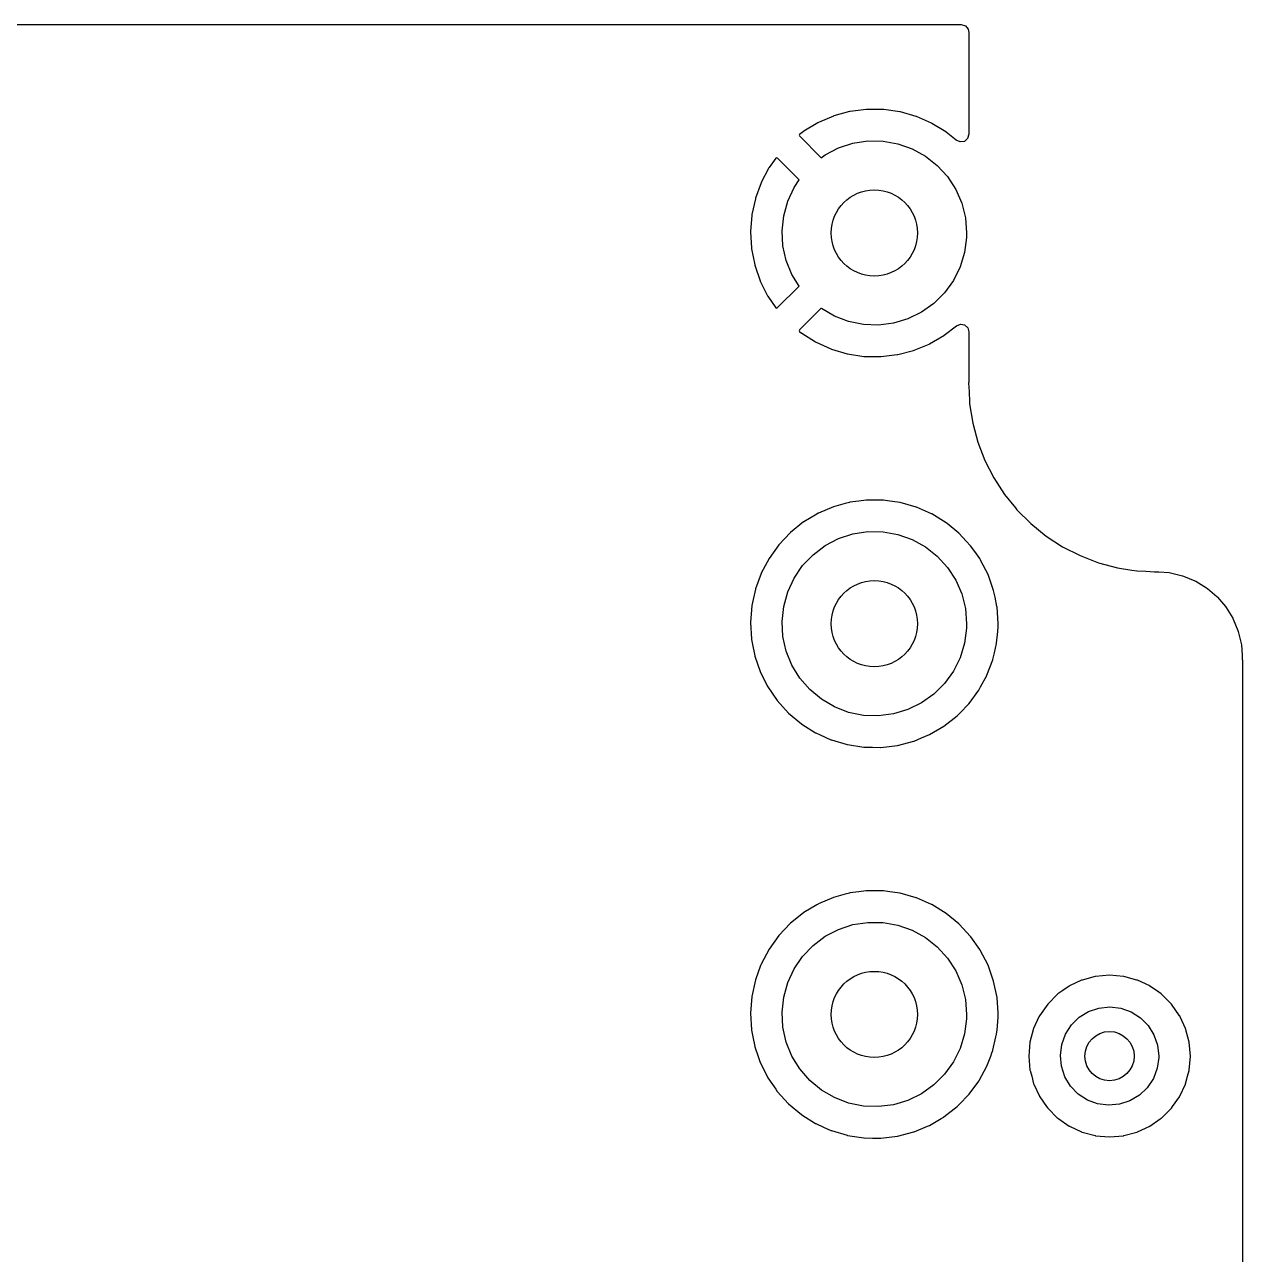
# Model space of a CAD drawing. Extents: x 108 to 192, y -154 to -46.
# Drawn here: x 172.1 to 191.9, y -66.21 to -46.23 of the extents above; entities that cross this region are included whole.
import ezdxf

# ---------------------------------------------------------------- set-up
doc = ezdxf.new("R2010")
doc.units = 0
doc.layers.add('BLACK', color=7, linetype='CONTINUOUS')

msp = doc.modelspace()

# ---------------------------------------------------------------- linework, layer by layer
at = {"layer": 'BLACK', "linetype": 'CONTINUOUS'}
for p, q in [((140.783, -46.2285), (187.326, -46.2285)), ((187.326, -46.2285), (187.394, -46.2485)), ((187.394, -46.2485), (187.44, -46.3022)), ((187.44, -46.3022), (187.451, -46.3545)), ((187.451, -46.3545), (187.451, -48.0118)), ((185.249, -47.7159), (185.005, -47.82)), ((185.257, -47.7131), (185.249, -47.7159)), ((185.513, -47.6431), (185.257, -47.7131)), ((185.521, -47.6415), (185.513, -47.6431)), ((185.784, -47.6068), (185.521, -47.6415)), ((185.793, -47.6063), (185.784, -47.6068)), ((186.058, -47.6077), (185.793, -47.6063)), ((186.067, -47.6083), (186.058, -47.6077)), ((186.329, -47.6457), (186.067, -47.6083)), ((186.338, -47.6475), (186.329, -47.6457)), ((186.593, -47.7201), (186.338, -47.6475)), ((186.601, -47.723), (186.593, -47.7201)), ((186.844, -47.8296), (186.601, -47.723)), ((184.763, -47.965), (184.7, -48.0154)), ((184.77, -47.9601), (184.763, -47.965)), ((184.998, -47.8239), (184.77, -47.9601)), ((185.005, -47.82), (184.998, -47.8239)), ((186.851, -47.8336), (186.844, -47.8296)), ((187.077, -47.9722), (186.851, -47.8336)), ((184.7, -48.0154), (184.692, -48.0275)), ((184.692, -48.0275), (184.698, -48.0388)), ((184.698, -48.0388), (185.052, -48.3932)), ((185.334, -48.2322), (185.567, -48.1558)), ((185.567, -48.1558), (185.81, -48.1187)), ((185.81, -48.1187), (186.056, -48.1217)), ((186.056, -48.1217), (186.298, -48.1648)), ((186.298, -48.1648), (186.53, -48.2468)), ((187.084, -47.9771), (187.077, -47.9722)), ((187.246, -48.1093), (187.084, -47.9771)), ((187.308, -48.1365), (187.246, -48.1093)), ((187.378, -48.1264), (187.308, -48.1365)), ((187.431, -48.0799), (187.378, -48.1264)), ((187.451, -48.0118), (187.431, -48.0799)), ((185.052, -48.3932), (185.116, -48.3457)), ((185.116, -48.3457), (185.334, -48.2322)), ((186.53, -48.2468), (186.745, -48.3656)), ((186.745, -48.3656), (186.938, -48.518)), ((184.202, -48.5582), (184.078, -48.7926)), ((184.207, -48.5509), (184.202, -48.5582)), ((184.315, -48.4004), (184.207, -48.5509)), ((184.327, -48.3915), (184.315, -48.4004)), ((184.339, -48.398), (184.327, -48.3915)), ((184.694, -48.7527), (184.339, -48.398)), ((186.938, -48.518), (187.103, -48.6998)), ((184.611, -48.8741), (184.694, -48.7527)), ((187.103, -48.6998), (187.237, -48.9062)), ((184.075, -48.8004), (183.984, -49.0494)), ((184.078, -48.7926), (184.075, -48.8004)), ((184.507, -49.0971), (184.611, -48.8741)), ((187.237, -48.9062), (187.335, -49.1316)), ((183.981, -49.0577), (183.925, -49.3168)), ((183.984, -49.0494), (183.981, -49.0577)), ((184.442, -49.3339), (184.507, -49.0971)), ((187.335, -49.1316), (187.395, -49.37)), ((183.924, -49.3252), (183.903, -49.5897)), ((183.925, -49.3168), (183.924, -49.3252)), ((184.415, -49.5784), (184.442, -49.3339)), ((187.395, -49.37), (187.415, -49.615)), ((183.903, -49.5897), (183.903, -49.5982)), ((183.903, -49.5982), (183.918, -49.863)), ((184.43, -49.8238), (184.415, -49.5784)), ((187.413, -49.6883), (187.381, -49.932)), ((187.415, -49.615), (187.413, -49.6883)), ((183.918, -49.863), (183.919, -49.8715)), ((183.919, -49.8715), (183.97, -50.1317)), ((184.484, -50.0636), (184.43, -49.8238)), ((187.381, -49.932), (187.31, -50.1672)), ((183.97, -50.1317), (183.972, -50.14)), ((183.972, -50.14), (184.058, -50.3909)), ((184.576, -50.2913), (184.484, -50.0636)), ((184.691, -50.4794), (184.576, -50.2913)), ((187.31, -50.1672), (187.201, -50.3876)), ((184.058, -50.3909), (184.061, -50.3988)), ((184.061, -50.3988), (184.181, -50.6357)), ((184.338, -50.8324), (184.691, -50.4794)), ((187.201, -50.3876), (187.057, -50.5872)), ((184.181, -50.6357), (184.185, -50.6431)), ((184.185, -50.6431), (184.314, -50.8312)), ((186.883, -50.7607), (186.683, -50.9034)), ((187.057, -50.5872), (186.883, -50.7607)), ((184.314, -50.8312), (184.325, -50.8396)), ((184.325, -50.8396), (184.338, -50.8324)), ((185.05, -50.8396), (184.698, -51.1913)), ((185.055, -50.8437), (185.05, -50.8396)), ((185.267, -50.9677), (185.055, -50.8437)), ((186.683, -50.9034), (186.462, -51.0116)), ((185.497, -51.0554), (185.267, -50.9677)), ((185.737, -51.1044), (185.497, -51.0554)), ((185.983, -51.1135), (185.737, -51.1044)), ((186.227, -51.0822), (185.983, -51.1135)), ((186.462, -51.0116), (186.227, -51.0822)), ((187.05, -51.277), (187.248, -51.1217)), ((187.248, -51.1217), (187.314, -51.0954)), ((187.314, -51.0954), (187.383, -51.1089)), ((187.383, -51.1089), (187.435, -51.158)), ((187.435, -51.158), (187.451, -51.2209)), ((184.698, -51.1913), (184.691, -51.2047)), ((184.691, -51.2047), (184.698, -51.2146)), ((184.698, -51.2146), (184.729, -51.2406)), ((184.729, -51.2406), (184.736, -51.2456)), ((184.736, -51.2456), (184.96, -51.3865)), ((186.814, -51.4156), (187.043, -51.2818)), ((187.043, -51.2818), (187.05, -51.277)), ((187.451, -51.2209), (187.451, -52.0206)), ((184.96, -51.3865), (184.968, -51.3906)), ((184.968, -51.3906), (185.21, -51.4997)), ((185.21, -51.4997), (185.218, -51.5027)), ((185.218, -51.5027), (185.472, -51.578)), ((186.296, -51.591), (186.553, -51.5237)), ((186.553, -51.5237), (186.561, -51.5209)), ((186.561, -51.5209), (186.806, -51.4194)), ((186.806, -51.4194), (186.814, -51.4156)), ((185.472, -51.578), (185.48, -51.5799)), ((185.48, -51.5799), (185.742, -51.62)), ((185.742, -51.62), (185.751, -51.6207)), ((185.751, -51.6207), (186.016, -51.6249)), ((186.016, -51.6249), (186.025, -51.6244)), ((186.025, -51.6244), (186.288, -51.5926)), ((186.288, -51.5926), (186.296, -51.591)), ((187.448, -52.0549), (187.446, -52.0637)), ((187.446, -52.0637), (187.447, -52.0724)), ((187.447, -52.0724), (187.447, -52.0729)), ((187.447, -52.0729), (187.447, -52.0746)), ((187.447, -52.0746), (187.448, -52.0773)), ((187.45, -52.04), (187.448, -52.0549)), ((187.448, -52.0549), (187.448, -52.0549)), ((187.448, -52.0773), (187.449, -52.1007)), ((187.449, -52.1007), (187.461, -52.3352)), ((187.451, -52.0206), (187.45, -52.04)), ((187.461, -52.3352), (187.464, -52.3891)), ((187.464, -52.3891), (187.514, -52.7047)), ((187.514, -52.7047), (187.597, -53.0133)), ((187.597, -53.0133), (187.711, -53.3116)), ((187.711, -53.3116), (187.856, -53.5963)), ((187.856, -53.5963), (188.03, -53.8643)), ((185.784, -53.9563), (185.665, -53.972)), ((185.789, -53.9558), (185.784, -53.9563)), ((185.784, -53.9563), (185.784, -53.9563)), ((185.793, -53.9558), (185.789, -53.9558)), ((185.919, -53.9565), (185.793, -53.9558)), ((185.793, -53.9558), (185.793, -53.9558)), ((186.062, -53.9572), (185.919, -53.9565)), ((186.129, -53.9667), (186.062, -53.9572)), ((188.03, -53.8643), (188.032, -53.8669)), ((188.032, -53.8669), (188.208, -54.0841)), ((185.249, -54.0655), (185.005, -54.1695)), ((185.253, -54.0638), (185.249, -54.0655)), ((185.44, -54.0126), (185.253, -54.0638)), ((185.513, -53.9927), (185.44, -54.0126)), ((185.517, -53.9915), (185.513, -53.9927)), ((185.513, -53.9927), (185.513, -53.9927)), ((185.665, -53.972), (185.517, -53.9915)), ((186.329, -53.9952), (186.129, -53.9667)), ((186.334, -53.9958), (186.329, -53.9952)), ((186.329, -53.9952), (186.329, -53.9952)), ((186.597, -54.0708), (186.334, -53.9958)), ((186.601, -54.0725), (186.597, -54.0708)), ((186.844, -54.1792), (186.601, -54.0725)), ((186.601, -54.0725), (186.601, -54.0725)), ((188.208, -54.0841), (188.231, -54.1126)), ((188.231, -54.1126), (188.457, -54.3386)), ((184.766, -54.3119), (184.552, -54.4831)), ((184.77, -54.3097), (184.766, -54.3119)), ((184.981, -54.1831), (184.77, -54.3097)), ((184.77, -54.3097), (184.77, -54.3097)), ((185.001, -54.1712), (184.981, -54.1831)), ((185.005, -54.1695), (185.001, -54.1712)), ((185.005, -54.1695), (185.005, -54.1695)), ((186.848, -54.1809), (186.844, -54.1792)), ((187.081, -54.324), (186.848, -54.1809)), ((187.099, -54.3386), (187.081, -54.324)), ((187.29, -54.4947), (187.099, -54.3386)), ((188.457, -54.3386), (188.706, -54.5397)), ((184.552, -54.4831), (184.364, -54.6817)), ((185.334, -54.5822), (185.567, -54.5058)), ((185.567, -54.5058), (185.81, -54.4687)), ((185.81, -54.4687), (186.056, -54.4717)), ((186.056, -54.4717), (186.298, -54.5148)), ((186.298, -54.5148), (186.53, -54.5968)), ((187.293, -54.4974), (187.29, -54.4947)), ((187.29, -54.4947), (187.29, -54.4947)), ((187.296, -54.5006), (187.293, -54.4974)), ((187.409, -54.6226), (187.296, -54.5006)), ((187.296, -54.5006), (187.296, -54.5006)), ((188.706, -54.5397), (188.974, -54.7137)), ((184.364, -54.6817), (184.204, -54.9041)), ((184.919, -54.8433), (185.116, -54.6957)), ((185.116, -54.6957), (185.334, -54.5822)), ((186.53, -54.5968), (186.745, -54.7156)), ((186.745, -54.7156), (186.938, -54.868)), ((187.48, -54.6981), (187.409, -54.6226)), ((187.546, -54.792), (187.48, -54.6981)), ((188.974, -54.7137), (189.258, -54.8588)), ((184.204, -54.9041), (184.076, -55.1462)), ((184.749, -55.021), (184.919, -54.8433)), ((186.938, -54.868), (187.103, -55.0498)), ((187.627, -54.9079), (187.546, -54.792)), ((187.637, -54.9221), (187.627, -54.9079)), ((187.639, -54.9259), (187.637, -54.9221)), ((187.648, -54.9443), (187.639, -54.9259)), ((187.639, -54.9259), (187.639, -54.9259)), ((187.763, -55.1655), (187.648, -54.9443)), ((189.258, -54.8588), (189.557, -54.9733)), ((184.074, -55.1502), (183.983, -55.3993)), ((184.076, -55.1462), (184.074, -55.1502)), ((184.074, -55.1502), (184.074, -55.1502)), ((184.611, -55.2241), (184.749, -55.021)), ((187.103, -55.0498), (187.237, -55.2562)), ((189.557, -54.9733), (189.865, -55.056)), ((189.865, -55.056), (189.869, -55.0565)), ((189.869, -55.0565), (189.869, -55.0565)), ((189.869, -55.0565), (190.102, -55.0935)), ((190.102, -55.0935), (190.181, -55.106)), ((190.181, -55.106), (190.184, -55.1061)), ((190.184, -55.1061), (190.184, -55.1061)), ((190.184, -55.1061), (190.329, -55.1137)), ((190.329, -55.1137), (190.467, -55.1209)), ((190.467, -55.1209), (190.481, -55.1225)), ((190.481, -55.1225), (190.487, -55.1236)), ((190.487, -55.1236), (190.493, -55.1236)), ((190.493, -55.1236), (190.494, -55.1237)), ((190.494, -55.1237), (190.494, -55.1237)), ((190.494, -55.1237), (190.5, -55.1237)), ((190.5, -55.1237), (190.51, -55.1223)), ((190.51, -55.1223), (190.537, -55.1214)), ((190.537, -55.1214), (190.709, -55.1349)), ((190.709, -55.1349), (190.728, -55.138)), ((190.728, -55.138), (190.922, -55.1845)), ((184.507, -55.4471), (184.611, -55.2241)), ((187.237, -55.2562), (187.335, -55.4816)), ((187.854, -55.4236), (187.763, -55.1655)), ((190.922, -55.1845), (190.941, -55.1906)), ((190.941, -55.1906), (191.125, -55.2669)), ((191.125, -55.2669), (191.142, -55.2759)), ((191.142, -55.2759), (191.312, -55.38)), ((183.982, -55.4033), (183.923, -55.6709)), ((183.983, -55.3993), (183.982, -55.4033)), ((184.442, -55.6839), (184.507, -55.4471)), ((187.335, -55.4816), (187.395, -55.72)), ((187.877, -55.5351), (187.854, -55.4236)), ((187.908, -55.6866), (187.877, -55.5351)), ((191.312, -55.38), (191.328, -55.3916)), ((191.328, -55.3916), (191.48, -55.5211)), ((191.48, -55.5211), (191.494, -55.5351)), ((191.494, -55.5351), (191.623, -55.6866)), ((183.923, -55.6709), (183.902, -55.9439)), ((184.415, -55.9284), (184.442, -55.6839)), ((187.395, -55.72), (187.415, -55.965)), ((187.91, -55.6918), (187.908, -55.6866)), ((187.928, -55.965), (187.91, -55.6918)), ((191.623, -55.6866), (191.635, -55.7026)), ((191.635, -55.7026), (191.739, -55.8725)), ((183.902, -55.9439), (183.918, -56.2173)), ((184.43, -56.1738), (184.415, -55.9284)), ((191.739, -55.8725), (191.748, -55.8902)), ((191.748, -55.8902), (191.824, -56.0743)), ((187.413, -56.0383), (187.381, -56.282)), ((187.415, -55.965), (187.413, -56.0383)), ((187.903, -56.2799), (187.92, -56.0931)), ((187.92, -56.0931), (187.928, -56.0096)), ((187.928, -56.0072), (187.928, -55.965)), ((187.928, -56.0096), (187.928, -56.0072)), ((187.928, -56.0096), (187.928, -56.0096)), ((191.824, -56.0743), (191.83, -56.0931)), ((191.83, -56.0931), (191.877, -56.2869)), ((183.918, -56.2173), (183.919, -56.2215)), ((183.919, -56.2215), (183.919, -56.2215)), ((183.919, -56.2215), (183.929, -56.2757)), ((183.929, -56.2757), (183.97, -56.4861)), ((184.484, -56.4136), (184.43, -56.1738)), ((187.381, -56.282), (187.31, -56.5172)), ((187.867, -56.4384), (187.902, -56.2841)), ((187.902, -56.2841), (187.903, -56.2799)), ((187.902, -56.2841), (187.902, -56.2841)), ((191.877, -56.2869), (191.88, -56.3064)), ((191.88, -56.3064), (191.893, -56.474)), ((183.97, -56.4861), (183.972, -56.4901)), ((183.972, -56.4901), (183.972, -56.4901)), ((183.972, -56.4901), (184.058, -56.7411)), ((184.576, -56.6413), (184.484, -56.4136)), ((187.31, -56.5172), (187.201, -56.7376)), ((187.794, -56.675), (187.841, -56.5509)), ((187.841, -56.5509), (187.842, -56.5469)), ((187.841, -56.5509), (187.841, -56.5509)), ((187.842, -56.5469), (187.867, -56.4384)), ((191.893, -56.4999), (191.891, -56.5087)), ((191.891, -56.5087), (191.892, -56.5176)), ((191.892, -56.5176), (191.892, -56.5176)), ((191.892, -56.5176), (191.895, -56.5403)), ((191.893, -56.474), (191.893, -56.4909)), ((191.893, -56.4909), (191.893, -56.4909)), ((191.893, -56.4909), (191.893, -56.4999)), ((191.895, -56.5403), (191.897, -56.5566)), ((191.897, -56.5566), (191.897, -80.9516)), ((184.058, -56.7411), (184.059, -56.7451)), ((184.059, -56.7451), (184.182, -56.9898)), ((184.705, -56.8509), (184.576, -56.6413)), ((187.201, -56.7376), (187.057, -56.9372)), ((187.745, -56.8031), (187.794, -56.675)), ((184.866, -57.0367), (184.705, -56.8509)), ((187.057, -56.9372), (186.883, -57.1107)), ((187.642, -56.9933), (187.743, -56.8068)), ((187.743, -56.8068), (187.745, -56.8031)), ((187.743, -56.8068), (187.743, -56.8068)), ((184.182, -56.9898), (184.185, -56.9933)), ((184.185, -56.9933), (184.185, -56.9933)), ((184.185, -56.9933), (184.335, -57.212)), ((185.055, -57.1937), (184.866, -57.0367)), ((186.883, -57.1107), (186.683, -57.2534)), ((187.455, -57.261), (187.612, -57.0472)), ((187.612, -57.0472), (187.615, -57.0437)), ((187.615, -57.0437), (187.642, -56.9933)), ((184.335, -57.212), (184.337, -57.2155)), ((184.337, -57.2155), (184.522, -57.418)), ((185.267, -57.3177), (185.055, -57.1937)), ((185.497, -57.4054), (185.267, -57.3177)), ((186.683, -57.2534), (186.462, -57.3616)), ((187.304, -57.418), (187.45, -57.2675)), ((187.45, -57.2675), (187.453, -57.2644)), ((187.453, -57.2644), (187.455, -57.261)), ((187.455, -57.261), (187.455, -57.261)), ((184.522, -57.418), (184.732, -57.5937)), ((185.737, -57.4544), (185.497, -57.4054)), ((185.983, -57.4635), (185.737, -57.4544)), ((186.227, -57.4322), (185.983, -57.4635)), ((186.462, -57.3616), (186.227, -57.4322)), ((187.047, -57.6301), (187.262, -57.4611)), ((187.262, -57.4611), (187.304, -57.418)), ((184.732, -57.5937), (184.735, -57.596)), ((184.735, -57.596), (184.96, -57.737)), ((184.96, -57.737), (184.96, -57.737)), ((184.96, -57.737), (184.964, -57.7392)), ((184.964, -57.7392), (185.032, -57.7699)), ((186.81, -57.7682), (187.047, -57.6301)), ((185.032, -57.7699), (185.209, -57.8502)), ((185.209, -57.8502), (185.209, -57.8502)), ((185.209, -57.8502), (185.213, -57.8519)), ((185.213, -57.8519), (185.217, -57.8531)), ((185.217, -57.8531), (185.217, -57.8531)), ((185.217, -57.8531), (185.472, -57.9285)), ((185.472, -57.9285), (185.472, -57.9285)), ((185.472, -57.9285), (185.476, -57.9297)), ((185.476, -57.9297), (185.48, -57.9304)), ((185.48, -57.9304), (185.48, -57.9304)), ((185.48, -57.9304), (185.742, -57.9705)), ((186.02, -57.9754), (186.292, -57.9425)), ((186.292, -57.9425), (186.557, -57.873)), ((186.557, -57.873), (186.561, -57.8714)), ((186.561, -57.8714), (186.684, -57.8206)), ((186.561, -57.8714), (186.561, -57.8714)), ((186.684, -57.8206), (186.81, -57.7682)), ((185.742, -57.9705), (185.742, -57.9705)), ((185.742, -57.9705), (185.747, -57.9711)), ((185.747, -57.9711), (185.886, -57.9733)), ((185.886, -57.9733), (186.016, -57.9754)), ((186.016, -57.9754), (186.016, -57.9754)), ((186.016, -57.9754), (186.02, -57.9754)), ((185.513, -60.3427), (185.44, -60.3626)), ((185.517, -60.3415), (185.513, -60.3427)), ((185.513, -60.3427), (185.513, -60.3427)), ((185.665, -60.322), (185.517, -60.3415)), ((185.784, -60.3063), (185.665, -60.322)), ((185.789, -60.3058), (185.784, -60.3063)), ((185.784, -60.3063), (185.784, -60.3063)), ((185.793, -60.3058), (185.789, -60.3058)), ((185.919, -60.3065), (185.793, -60.3058)), ((185.793, -60.3058), (185.793, -60.3058)), ((186.062, -60.3072), (185.919, -60.3065)), ((186.129, -60.3167), (186.062, -60.3072)), ((186.329, -60.3452), (186.129, -60.3167)), ((186.334, -60.3458), (186.329, -60.3452)), ((186.329, -60.3452), (186.329, -60.3452)), ((186.597, -60.4208), (186.334, -60.3458)), ((184.981, -60.5331), (184.77, -60.6597)), ((185.001, -60.5212), (184.981, -60.5331)), ((185.005, -60.5195), (185.001, -60.5212)), ((185.249, -60.4155), (185.005, -60.5195)), ((185.005, -60.5195), (185.005, -60.5195)), ((185.253, -60.4138), (185.249, -60.4155)), ((185.44, -60.3626), (185.253, -60.4138)), ((186.601, -60.4225), (186.597, -60.4208)), ((186.844, -60.5292), (186.601, -60.4225)), ((186.601, -60.4225), (186.601, -60.4225)), ((186.848, -60.5309), (186.844, -60.5292)), ((187.081, -60.674), (186.848, -60.5309)), ((184.766, -60.6619), (184.552, -60.8331)), ((184.77, -60.6597), (184.766, -60.6619)), ((184.77, -60.6597), (184.77, -60.6597)), ((187.085, -60.6767), (187.081, -60.674)), ((187.29, -60.8447), (187.085, -60.6767)), ((184.552, -60.8331), (184.364, -61.0317)), ((185.116, -61.0457), (185.334, -60.9322)), ((185.334, -60.9322), (185.567, -60.8558)), ((185.567, -60.8558), (185.81, -60.8187)), ((185.81, -60.8187), (186.056, -60.8217)), ((186.056, -60.8217), (186.298, -60.8648)), ((186.298, -60.8648), (186.53, -60.9468)), ((186.53, -60.9468), (186.745, -61.0656)), ((187.293, -60.8474), (187.29, -60.8447)), ((187.29, -60.8447), (187.29, -60.8447)), ((187.48, -61.0481), (187.293, -60.8474)), ((184.364, -61.0317), (184.204, -61.2541)), ((184.919, -61.1933), (185.116, -61.0457)), ((186.745, -61.0656), (186.938, -61.218)), ((187.482, -61.0516), (187.48, -61.0481)), ((187.627, -61.2579), (187.482, -61.0516)), ((184.204, -61.2541), (184.076, -61.4962)), ((184.749, -61.371), (184.919, -61.1933)), ((186.938, -61.218), (187.103, -61.3998)), ((187.637, -61.2721), (187.627, -61.2579)), ((187.763, -61.5155), (187.637, -61.2721)), ((184.067, -61.5195), (183.982, -61.7533)), ((184.074, -61.5002), (184.067, -61.5195)), ((184.076, -61.4962), (184.074, -61.5002)), ((184.074, -61.5002), (184.074, -61.5002)), ((184.611, -61.5741), (184.749, -61.371)), ((187.103, -61.3998), (187.237, -61.6062)), ((187.854, -61.7736), (187.763, -61.5155)), ((183.982, -61.7533), (183.923, -62.0209)), ((184.507, -61.7971), (184.611, -61.5741)), ((187.237, -61.6062), (187.335, -61.8316)), ((189.289, -61.7577), (189.284, -61.76)), ((189.294, -61.7563), (189.289, -61.7577)), ((189.505, -61.6999), (189.294, -61.7563)), ((189.294, -61.7563), (189.294, -61.7563)), ((189.51, -61.6985), (189.505, -61.6999)), ((189.505, -61.6999), (189.505, -61.6999)), ((189.738, -61.6785), (189.51, -61.6985)), ((189.966, -61.6985), (189.738, -61.6785)), ((189.971, -61.6999), (189.966, -61.6985)), ((190.182, -61.7563), (189.971, -61.6999)), ((189.971, -61.6999), (189.971, -61.6999)), ((190.187, -61.7577), (190.182, -61.7563)), ((190.182, -61.7563), (190.182, -61.7563)), ((190.192, -61.76), (190.187, -61.7577)), ((184.442, -62.0339), (184.507, -61.7971)), ((187.335, -61.8316), (187.395, -62.07)), ((187.91, -62.0418), (187.854, -61.7736)), ((188.976, -61.9279), (188.898, -61.9826)), ((189.081, -61.8545), (188.976, -61.9279)), ((189.086, -61.8522), (189.081, -61.8545)), ((189.284, -61.76), (189.086, -61.8522)), ((189.086, -61.8522), (189.086, -61.8522)), ((189.284, -61.76), (189.284, -61.76)), ((190.39, -61.8522), (190.192, -61.76)), ((190.192, -61.76), (190.192, -61.76)), ((190.395, -61.8545), (190.39, -61.8522)), ((190.39, -61.8522), (190.39, -61.8522)), ((190.5, -61.9279), (190.395, -61.8545)), ((190.578, -61.9826), (190.5, -61.9279)), ((183.923, -62.0209), (183.902, -62.2939)), ((184.415, -62.2784), (184.442, -62.0339)), ((187.395, -62.07), (187.415, -62.315)), ((187.91, -62.046), (187.91, -62.0418)), ((187.91, -62.0461), (187.91, -62.046)), ((187.926, -62.2896), (187.91, -62.0461)), ((188.732, -62.1477), (188.6, -62.3353)), ((188.894, -61.9858), (188.732, -62.1477)), ((188.898, -61.9826), (188.894, -61.9858)), ((188.898, -61.9826), (188.898, -61.9826)), ((190.582, -61.9858), (190.578, -61.9826)), ((190.578, -61.9826), (190.578, -61.9826)), ((190.744, -62.1477), (190.582, -61.9858)), ((190.876, -62.3353), (190.744, -62.1477)), ((183.902, -62.2939), (183.918, -62.5673)), ((184.43, -62.5238), (184.415, -62.2784)), ((187.415, -62.315), (187.413, -62.3883)), ((187.928, -62.315), (187.926, -62.2896)), ((187.928, -62.3572), (187.928, -62.315)), ((187.928, -62.3596), (187.928, -62.3572)), ((188.591, -62.3547), (188.504, -62.5428)), ((188.598, -62.3402), (188.591, -62.3547)), ((188.6, -62.3353), (188.598, -62.3402)), ((188.598, -62.3402), (188.598, -62.3402)), ((189.245, -62.3616), (189.397, -62.2681)), ((189.397, -62.2681), (189.566, -62.2107)), ((189.566, -62.2107), (189.744, -62.192)), ((189.744, -62.192), (189.921, -62.2131)), ((189.921, -62.2131), (190.089, -62.273)), ((190.089, -62.273), (190.239, -62.3685)), ((190.878, -62.3402), (190.876, -62.3353)), ((190.885, -62.3547), (190.878, -62.3402)), ((190.878, -62.3402), (190.878, -62.3402)), ((190.972, -62.5428), (190.885, -62.3547)), ((184.484, -62.7636), (184.43, -62.5238)), ((187.413, -62.3883), (187.381, -62.632)), ((187.909, -62.5708), (187.928, -62.3596)), ((187.928, -62.3596), (187.928, -62.3596)), ((188.504, -62.5428), (188.444, -62.7639)), ((189.021, -62.6363), (189.118, -62.4864)), ((189.118, -62.4864), (189.245, -62.3616)), ((190.239, -62.3685), (190.365, -62.4951)), ((190.365, -62.4951), (190.459, -62.6463)), ((191.032, -62.7639), (190.972, -62.5428)), ((183.918, -62.5673), (183.919, -62.5715)), ((183.919, -62.5715), (183.919, -62.5715)), ((183.919, -62.5715), (183.94, -62.6795)), ((183.94, -62.6795), (183.97, -62.8361)), ((187.381, -62.632), (187.31, -62.8672)), ((187.842, -62.8969), (187.892, -62.6794)), ((187.892, -62.6794), (187.902, -62.6341)), ((187.902, -62.6341), (187.903, -62.6299)), ((187.902, -62.6341), (187.902, -62.6341)), ((187.903, -62.6299), (187.909, -62.5708)), ((188.96, -62.8039), (189.021, -62.6363)), ((190.459, -62.6463), (190.518, -62.8148)), ((183.97, -62.8361), (183.972, -62.8401)), ((183.972, -62.8401), (183.972, -62.8401)), ((183.972, -62.8401), (184.026, -62.9975)), ((184.576, -62.9913), (184.484, -62.7636)), ((187.31, -62.8672), (187.201, -63.0876)), ((187.806, -62.992), (187.827, -62.938)), ((187.827, -62.938), (187.841, -62.9009)), ((187.841, -62.9009), (187.842, -62.8969)), ((187.841, -62.9009), (187.841, -62.9009)), ((188.444, -62.7639), (188.425, -62.992)), ((188.938, -62.9808), (188.96, -62.8039)), ((190.518, -62.8148), (190.538, -62.992)), ((191.051, -62.992), (191.032, -62.7639)), ((184.026, -62.9975), (184.059, -63.0951)), ((184.059, -63.0951), (184.182, -63.3398)), ((184.705, -63.2009), (184.576, -62.9913)), ((187.201, -63.0876), (187.057, -63.2872)), ((187.617, -63.39), (187.743, -63.1568)), ((187.743, -63.1568), (187.745, -63.1531)), ((187.743, -63.1568), (187.743, -63.1568)), ((187.745, -63.1531), (187.806, -62.992)), ((188.425, -62.992), (188.444, -63.2201)), ((188.955, -63.1583), (188.938, -62.9808)), ((190.538, -63.0143), (190.513, -63.191)), ((190.538, -62.992), (190.538, -63.0143)), ((191.032, -63.2201), (191.051, -62.992)), ((184.182, -63.3398), (184.185, -63.3433)), ((184.185, -63.3433), (184.185, -63.3433)), ((184.185, -63.3433), (184.314, -63.5312)), ((184.866, -63.3867), (184.705, -63.2009)), ((187.057, -63.2872), (186.883, -63.4607)), ((188.444, -63.2201), (188.446, -63.2254)), ((188.446, -63.2254), (188.446, -63.2254)), ((188.446, -63.2254), (188.472, -63.321)), ((188.472, -63.321), (188.504, -63.4412)), ((189.012, -63.3276), (188.955, -63.1583)), ((189.104, -63.4801), (189.012, -63.3276)), ((190.513, -63.191), (190.45, -63.3577)), ((190.972, -63.4412), (191.004, -63.321)), ((191.004, -63.321), (191.03, -63.2254)), ((191.03, -63.2254), (191.032, -63.2201)), ((191.03, -63.2254), (191.03, -63.2254)), ((184.314, -63.5312), (184.337, -63.5655)), ((185.055, -63.5437), (184.866, -63.3867)), ((185.267, -63.6677), (185.055, -63.5437)), ((186.883, -63.4607), (186.683, -63.6034)), ((187.455, -63.611), (187.612, -63.3972)), ((187.612, -63.3972), (187.615, -63.3937)), ((187.615, -63.3937), (187.617, -63.39)), ((188.504, -63.4412), (188.506, -63.4462)), ((188.506, -63.4462), (188.506, -63.4462)), ((188.506, -63.4462), (188.598, -63.6438)), ((189.228, -63.6084), (189.104, -63.4801)), ((190.351, -63.5062), (190.222, -63.6292)), ((190.45, -63.3577), (190.351, -63.5062)), ((190.878, -63.6438), (190.97, -63.4462)), ((190.97, -63.4462), (190.972, -63.4412)), ((190.97, -63.4462), (190.97, -63.4462)), ((184.337, -63.5655), (184.522, -63.768)), ((185.497, -63.7554), (185.267, -63.6677)), ((185.737, -63.8044), (185.497, -63.7554)), ((186.462, -63.7116), (186.227, -63.7822)), ((186.683, -63.6034), (186.462, -63.7116)), ((187.296, -63.7762), (187.45, -63.6175)), ((187.45, -63.6175), (187.453, -63.6144)), ((187.453, -63.6144), (187.455, -63.611)), ((187.455, -63.611), (187.455, -63.611)), ((188.598, -63.6438), (188.598, -63.6438)), ((188.598, -63.6438), (188.6, -63.6487)), ((188.6, -63.6487), (188.604, -63.6533)), ((188.604, -63.6533), (188.714, -63.8111)), ((189.377, -63.7061), (189.228, -63.6084)), ((189.544, -63.7682), (189.377, -63.7061)), ((190.068, -63.7205), (189.899, -63.7757)), ((190.222, -63.6292), (190.068, -63.7205)), ((190.762, -63.8111), (190.872, -63.6533)), ((190.872, -63.6533), (190.876, -63.6487)), ((190.876, -63.6487), (190.878, -63.6438)), ((190.878, -63.6438), (190.878, -63.6438)), ((184.522, -63.768), (184.732, -63.9437)), ((184.732, -63.9437), (184.735, -63.946)), ((184.735, -63.946), (184.96, -64.087)), ((185.983, -63.8135), (185.737, -63.8044)), ((186.227, -63.7822), (185.983, -63.8135)), ((187.047, -63.9801), (187.262, -63.8111)), ((187.262, -63.8111), (187.296, -63.7762)), ((188.714, -63.8111), (188.732, -63.8363)), ((188.732, -63.8363), (188.894, -63.9982)), ((189.721, -63.7918), (189.544, -63.7682)), ((189.899, -63.7757), (189.721, -63.7918)), ((190.582, -63.9982), (190.744, -63.8363)), ((190.744, -63.8363), (190.762, -63.8111)), ((184.96, -64.087), (184.96, -64.087)), ((184.96, -64.087), (184.964, -64.0892)), ((184.964, -64.0892), (185.088, -64.1456)), ((185.088, -64.1456), (185.209, -64.2002)), ((186.561, -64.2214), (186.777, -64.1318)), ((186.777, -64.1318), (186.81, -64.1182)), ((186.81, -64.1182), (186.999, -64.008)), ((186.999, -64.008), (187.043, -63.9822)), ((187.043, -63.9822), (187.047, -63.9801)), ((187.043, -63.9822), (187.043, -63.9822)), ((188.894, -63.9982), (188.898, -64.0014)), ((188.898, -64.0014), (188.898, -64.0014)), ((188.898, -64.0014), (188.915, -64.0129)), ((188.915, -64.0129), (189.081, -64.1295)), ((189.081, -64.1295), (189.086, -64.1318)), ((189.086, -64.1318), (189.086, -64.1318)), ((189.086, -64.1318), (189.284, -64.224)), ((190.192, -64.224), (190.39, -64.1318)), ((190.39, -64.1318), (190.395, -64.1295)), ((190.39, -64.1318), (190.39, -64.1318)), ((190.395, -64.1295), (190.561, -64.0129)), ((190.561, -64.0129), (190.578, -64.0014)), ((190.578, -64.0014), (190.582, -63.9982)), ((190.578, -64.0014), (190.578, -64.0014)), ((185.209, -64.2002), (185.209, -64.2002)), ((185.209, -64.2002), (185.213, -64.2019)), ((185.213, -64.2019), (185.217, -64.2031)), ((185.217, -64.2031), (185.217, -64.2031)), ((185.217, -64.2031), (185.472, -64.2785)), ((185.472, -64.2785), (185.472, -64.2785)), ((185.472, -64.2785), (185.476, -64.2797)), ((185.476, -64.2797), (185.48, -64.2804)), ((185.48, -64.2804), (185.48, -64.2804)), ((185.48, -64.2804), (185.742, -64.3205)), ((185.742, -64.3205), (185.742, -64.3205)), ((185.742, -64.3205), (185.747, -64.3211)), ((185.747, -64.3211), (185.886, -64.3233)), ((185.886, -64.3233), (186.016, -64.3254)), ((186.016, -64.3254), (186.016, -64.3254)), ((186.016, -64.3254), (186.02, -64.3254)), ((186.02, -64.3254), (186.292, -64.2925)), ((186.292, -64.2925), (186.557, -64.223)), ((186.557, -64.223), (186.561, -64.2214)), ((186.561, -64.2214), (186.561, -64.2214)), ((189.284, -64.224), (189.289, -64.2263)), ((189.289, -64.2263), (189.294, -64.2277)), ((189.294, -64.2277), (189.294, -64.2277)), ((189.294, -64.2277), (189.505, -64.2841)), ((189.505, -64.2841), (189.505, -64.2841)), ((189.505, -64.2841), (189.51, -64.2855)), ((189.51, -64.2855), (189.738, -64.3055)), ((189.738, -64.3055), (189.966, -64.2855)), ((189.966, -64.2855), (189.971, -64.2841)), ((189.971, -64.2841), (190.182, -64.2277)), ((189.971, -64.2841), (189.971, -64.2841)), ((190.182, -64.2277), (190.187, -64.2263)), ((190.182, -64.2277), (190.182, -64.2277)), ((190.187, -64.2263), (190.192, -64.224))]:
    msp.add_line(p, q, dxfattribs=at)
at = {"layer": 'BLACK'}
for centre, radius in [((185.915, -49.615), 0.7), ((185.915, -55.965), 0.7), ((185.915, -62.315), 0.7), ((189.738, -62.992), 0.4)]:
    msp.add_circle(centre, radius, dxfattribs=at)

doc.saveas('drawing.dxf')
